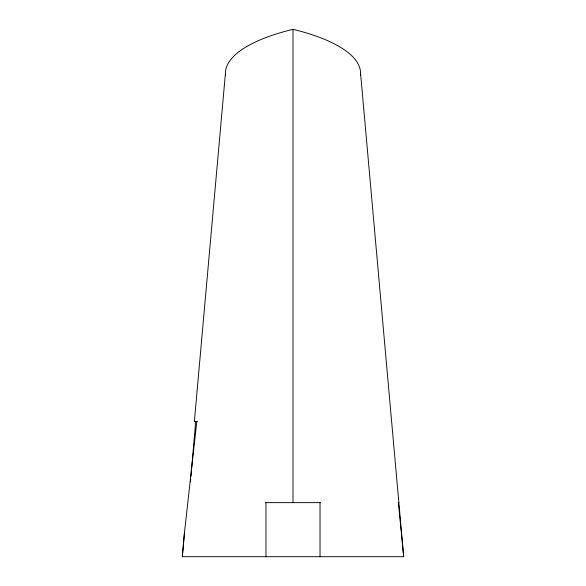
<?xml version="1.0" encoding="UTF-8"?>
<svg xmlns="http://www.w3.org/2000/svg" width="586" height="586" viewBox="0 0 586 586"><rect width="100%" height="100%" fill="white"/><g stroke="black" fill="none" stroke-linecap="round" stroke-linejoin="round"><path stroke-width="0.88" d="M196.801 421.546L184.429 532.952L182.319 556.7L403.688 556.7L398.355 502.642L398.868 502.642M190.509 481.868L190.721 479.143M190.933 476.418L195.695 421.546M360.434 75.118L360.573 73.301A168.936 55.003 0 0 0 293 29.3A168.936 55.003 0 0 0 225.427 73.301L194.362 421.546L197.519 421.546M182.312 556.7L184.429 532.952M265.546 502.642L320.447 502.642M360.573 73.301L403.688 556.7M225.427 73.301L225.566 75.118M320.029 502.642L320.029 556.7M293 29.3L293 502.642M265.971 502.642L265.971 556.7"/></g></svg>
